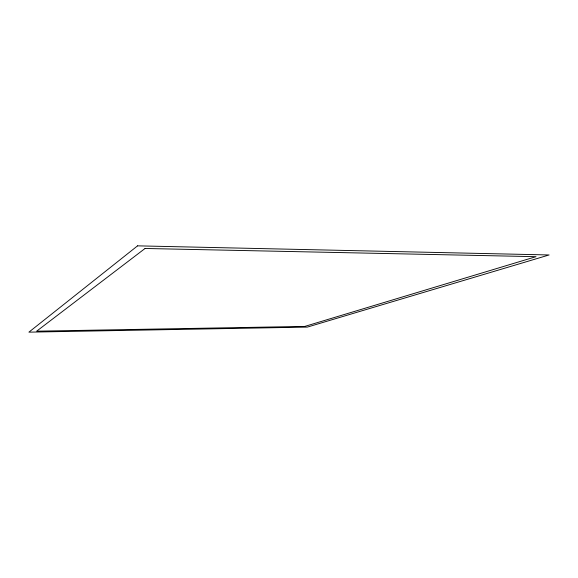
<?xml version="1.0" encoding="UTF-8"?>
<svg xmlns="http://www.w3.org/2000/svg" width="578" height="578" viewBox="0 0 578 578"><rect width="100%" height="100%" fill="white"/><g stroke="black" fill="none" stroke-linecap="round" stroke-linejoin="round"><path stroke-width="0.87" d="M137.571 245.845L28.9 332.155L307.323 327.097L549.1 254.963L137.571 245.845M145.056 248.475L36.638 331.18L304.823 326.411L536.016 256.675L145.056 248.475"/></g></svg>
